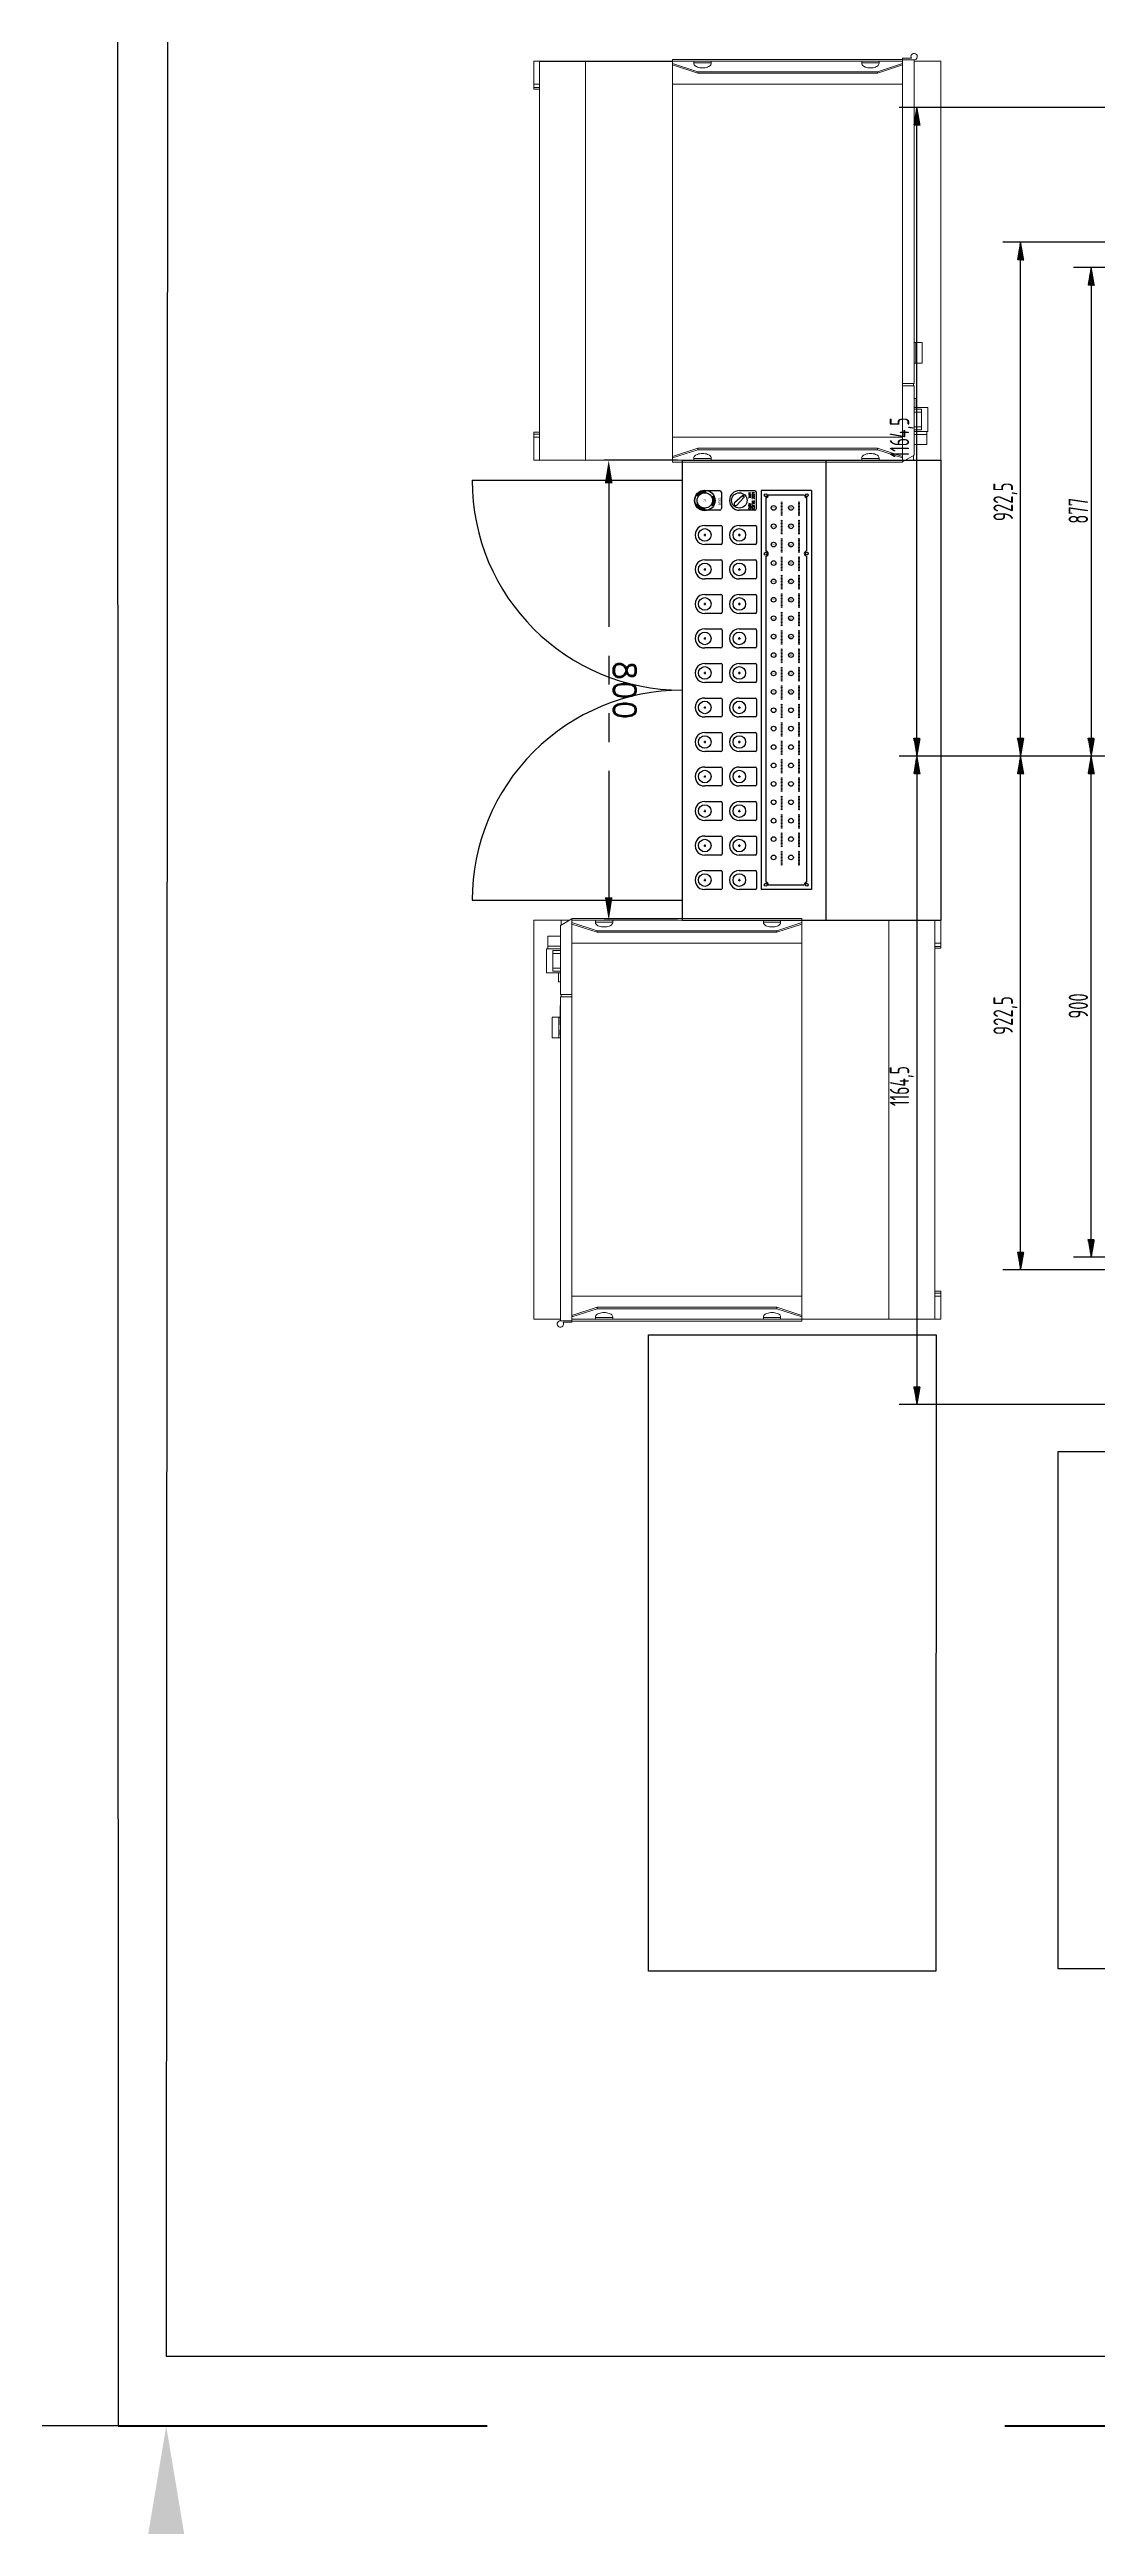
# Model space of a CAD drawing. Header units: millimetres. Extents: x 10462777 to 22643323, y 453826 to 1389191.
# Drawn here: x 11264148 to 11265970, y 574937 to 579243 of the extents above; entities that cross this region are included whole.
import ezdxf
from ezdxf.enums import TextEntityAlignment as Align

# ---------------------------------------------------------------- set-up
doc = ezdxf.new("R2010")
doc.units = ezdxf.units.MM
doc.header["$LTSCALE"] = 200
doc.header["$MEASUREMENT"] = 0
doc.header["$PDMODE"] = 35
doc.header["$PDSIZE"] = -5
doc.linetypes.add('CENTER', pattern=[2, 1.25, -0.25, 0.25, -0.25])
doc.linetypes.add('PHANTOM', pattern=[2.5, 1.25, -0.25, 0.25, -0.25, 0.25, -0.25])
doc.layers.get('0').update_dxf_attribs({"linetype": 'CONTINUOUS'})
doc.layers.get('DEFPOINTS').update_dxf_attribs({"linetype": 'CONTINUOUS'})
for name, color, linetype in [('1', 1, 'CENTER'), ('2', 2, 'CONTINUOUS'), ('5', 4, 'CONTINUOUS'), ('8', 4, 'PHANTOM')]:
    doc.layers.add(name, color=color, linetype=linetype)
doc.layers.add('AM_5', color=3, linetype='CONTINUOUS', lineweight=15)
doc.layers.add('LAYOUT', color=8, linetype='CONTINUOUS', lineweight=25)
doc.styles.add('DIM', font='romand.shx', dxfattribs={"bigfont": 'cgrd.shx'})
doc.styles.add('iso-1', font='isocp.shx')
doc.styles.add('MYSTYLE', font='ROMANS.shx', dxfattribs={"bigfont": 'whgtxt.shx'})
doc.styles.add('굴림', font='txt.shx ', dxfattribs={"bigfont": ' whgtxt.shx'})
doc.styles.add('돋움', font='', dxfattribs={"width": 0.7, "height": 4})
doc.styles.get('돋움').set_extended_font_data('Dotum')
doc.dimstyles.new('200$0', dxfattribs={"dimscale": 200, "dimtxt": 7, "dimasz": 1, "dimexe": 2, "dimexo": 2, "dimgap": 1, "dimtad": 1, "dimdec": 0, "dimdsep": 46, "dimlunit": 6, "dimtxsty": '굴림', "dimblk": 'DIMDOT', "dimcen": 1, "dimclrd": 4, "dimclre": 4, "dimclrt": 4, "dimadec": 0, "dimazin": 0, "dimtfac": 1, "dimtdec": 0, "dimtmove": 2, "dimatfit": 3, "dimldrblk": 'DIMDOT', "dimfxl": 1, "dimtolj": 1, "dimtzin": 0, "dimlwd": -1, "dimarcsym": 0})
doc.dimstyles.new('DIM$0', dxfattribs={"dimtxt": 5, "dimasz": 5, "dimexe": 1, "dimexo": 1, "dimgap": 1, "dimtad": 1, "dimdsep": 46, "dimtxsty": 'DIM', "dimcen": 1, "dimclrd": 6, "dimclre": 6, "dimclrt": 4, "dimazin": 2, "dimtfac": 0.7, "dimtmove": 1, "dimatfit": 0, "dimfxl": 1, "dimlwd": -1, "dimlwe": -1, "dimarcsym": 0})
pattern_1 = [(45, (11264598.07192, 575850.65161), (-0.136952546, 0.136952546), [])]
pattern_2 = [(45, (11264598.07192, 575850.65161), (-0.136952546, 0.136952546), [])]

# ---------------------------------------------------------------- blocks, each defined once
blk = doc.blocks.new('*D321')
at = {"layer": 'AM_5', "color": 4, "linetype": 'ByBlock', "lineweight": -2, "transparency": 16777216}
for p, q in [((11272938.1, 575111.7), (11263950.9, 575111.7)), ((11272938.1, 572845.9), (11263950.9, 572845.9))]:
    blk.add_line(p, q, dxfattribs=at)
at = {"layer": 'AM_5', "color": 4, "linetype": 'ByBlock', "transparency": 16777216}
blk.add_line((11264350.9, 573445.9), (11264350.9, 574511.7), dxfattribs=at)
at = {"layer": 'AM_5', "color": 4, "transparency": 16777216}
for points in [[(11264250.9, 574511.7), (11264450.9, 574511.7), (11264350.9, 575111.7)], [(11264250.9, 573445.9), (11264450.9, 573445.9), (11264350.9, 572845.9)]]:
    blk.add_solid(points, dxfattribs=at)
at = {"layer": 'DEFPOINTS', "color": 0, "transparency": 16777216}
for p in [(11264350.9, 575111.7), (11273338.1, 575111.7), (11273338.1, 572845.9)]:
    blk.add_point(p, dxfattribs=at)
at = {"layer": 'AM_5', "color": 4, "transparency": 16777216, "insert": (11265450.4, 573836.2), "char_height": 600, "attachment_point": 5, "rotation": 90, "style": '굴림', "bg_fill": 3, "box_fill_scale": 1.25, "bg_fill_color": 256, "bg_fill_true_color": 13158600, "bg_fill_transparency": 0}
blk.add_mtext('\\A1;2,266', dxfattribs=at)
blk = doc.blocks.new('DIMDOT')
at = {"color": 4}
blk.add_line((-2, 0), (2, 0), dxfattribs=at)
at = {"color": 7}
for radius in [0.5, 0.25]:
    blk.add_circle((0, 0), radius, dxfattribs=at)
blk = doc.blocks.new('fgjhgjghjfgjg')
at = {"layer": '2'}
for p, q in [((4671.2, -7172.5), (5471.2, -7172.5)), ((4671.2, -7622.5), (4671.2, -7172.5)), ((5471.2, -7622.5), (5471.2, -7172.5)), ((4671.2, -7372.5), (5471.2, -7372.5)), ((4724.2, -7397.5), (5417.7, -7397.5)), ((4724.2, -7397.5), (4724.2, -7485)), ((4732.1, -7405.5), (4732.3, -7405.5)), ((4732.2, -7405.6), (4732.2, -7405.4)), ((4829.3, -7405.5), (4736.8, -7405.5)), ((5404.4, -7405.5), (4837.7, -7405.5)), ((5417.7, -7397.5), (5417.7, -7485)), ((4732.2, -7410), (4732.2, -7472.5)), ((5409.3, -7472.5), (5409.3, -7410)), ((4724.2, -7485), (5417.7, -7485)), ((4726.9, -7493.4), (4755.5, -7493.4)), ((4736.8, -7476.9), (4829.3, -7476.9)), ((4786.7, -7492.9), (4815.7, -7492.9)), ((4838.3, -7476.9), (5404.4, -7476.9)), ((4846.7, -7492.9), (4875.7, -7492.9)), ((4906.7, -7492.9), (4935.7, -7492.9)), ((4966.7, -7492.9), (4995.7, -7492.9)), ((5026.7, -7492.9), (5055.7, -7492.9)), ((5086.7, -7492.9), (5115.7, -7492.9)), ((5146.7, -7492.9), (5175.7, -7492.9)), ((5206.7, -7492.9), (5235.7, -7492.9)), ((5266.7, -7492.9), (5295.7, -7492.9)), ((5326.7, -7492.9), (5355.7, -7492.9)), ((5386.7, -7492.9), (5415.7, -7492.9)), ((4724.2, -7522.9), (4724.2, -7496)), ((4735.5, -7514.7), (4733, -7514.7)), ((4733, -7514.7), (4733, -7517.2)), ((4733, -7517.2), (4745.6, -7531.1)), ((4749.4, -7527.3), (4735.5, -7514.7)), ((4758.2, -7496), (4758.2, -7522.9)), ((4784.7, -7522.9), (4784.7, -7494.9)), ((4799.2, -7522.9), (4803.2, -7522.9)), ((4801.2, -7524.9), (4801.2, -7520.9)), ((4817.7, -7494.9), (4817.7, -7522.9)), ((4844.7, -7522.9), (4844.7, -7494.9)), ((4859.2, -7522.9), (4863.2, -7522.9)), ((4861.2, -7524.9), (4861.2, -7520.9)), ((4877.7, -7494.9), (4877.7, -7522.9)), ((4904.7, -7522.9), (4904.7, -7494.9)), ((4919.2, -7522.9), (4923.2, -7522.9)), ((4921.2, -7524.9), (4921.2, -7520.9)), ((4937.7, -7494.9), (4937.7, -7522.9)), ((4964.7, -7522.9), (4964.7, -7494.9)), ((4979.2, -7522.9), (4983.2, -7522.9)), ((4981.2, -7524.9), (4981.2, -7520.9)), ((4997.7, -7494.9), (4997.7, -7522.9)), ((5024.7, -7522.9), (5024.7, -7494.9)), ((5039.2, -7522.9), (5043.2, -7522.9)), ((5041.2, -7524.9), (5041.2, -7520.9)), ((5057.7, -7494.9), (5057.7, -7522.9)), ((5084.7, -7522.9), (5084.7, -7494.9)), ((5099.2, -7522.9), (5103.2, -7522.9)), ((5101.2, -7524.9), (5101.2, -7520.9)), ((5117.7, -7494.9), (5117.7, -7522.9)), ((5144.7, -7522.9), (5144.7, -7494.9)), ((5159.2, -7522.9), (5163.2, -7522.9)), ((5161.2, -7524.9), (5161.2, -7520.9)), ((5177.7, -7494.9), (5177.7, -7522.9)), ((5204.7, -7522.9), (5204.7, -7494.9)), ((5219.2, -7522.9), (5223.2, -7522.9)), ((5221.2, -7524.9), (5221.2, -7520.9)), ((5237.7, -7494.9), (5237.7, -7522.9)), ((5264.7, -7522.9), (5264.7, -7494.9)), ((5279.2, -7522.9), (5283.2, -7522.9)), ((5281.2, -7524.9), (5281.2, -7520.9)), ((5297.7, -7494.9), (5297.7, -7522.9)), ((5324.7, -7522.9), (5324.7, -7494.9)), ((5339.2, -7522.9), (5343.2, -7522.9)), ((5341.2, -7524.9), (5341.2, -7520.9)), ((5357.7, -7494.9), (5357.7, -7522.9)), ((5384.7, -7522.9), (5384.7, -7494.9)), ((5399.2, -7522.9), (5403.2, -7522.9)), ((5401.2, -7524.9), (5401.2, -7520.9)), ((5417.7, -7494.9), (5417.7, -7522.9)), ((4724.2, -7583.6), (4724.2, -7556.8)), ((4726.9, -7554.1), (4755.5, -7554.1)), ((4734.4, -7570.3), (4733.5, -7568.7)), ((4733.7, -7569.1), (4734.7, -7568.2)), ((4734.1, -7569.8), (4736.3, -7567.6)), ((4734.7, -7570.1), (4737.6, -7567.2)), ((4736.4, -7569.4), (4738.8, -7567)), ((4737.8, -7569), (4740, -7566.8)), ((4739, -7568.7), (4741, -7566.8)), ((4740.2, -7568.6), (4742, -7566.8)), ((4741.2, -7568.6), (4742.9, -7566.9)), ((4742.1, -7568.6), (4743.8, -7567)), ((4743, -7568.7), (4744.6, -7567.2)), ((4743.9, -7568.8), (4745.4, -7567.4)), ((4744.7, -7569), (4746.1, -7567.6)), ((4745.5, -7569.2), (4746.9, -7567.8)), ((4746.2, -7569.5), (4747.6, -7568.1)), ((4746.9, -7569.8), (4748.3, -7568.4)), ((4749.7, -7568.1), (4747.6, -7571.1)), ((4747.6, -7570.1), (4748.9, -7568.8)), ((4747.6, -7571.1), (4749.8, -7568.9)), ((4747.6, -7571.1), (4750.1, -7570.6)), ((4748.8, -7570.8), (4749.9, -7569.7)), ((4750.1, -7570.6), (4749.7, -7568.1)), ((4750, -7570.6), (4750.1, -7570.5)), ((4758.2, -7556.8), (4758.2, -7583.6)), ((4784.7, -7582.9), (4784.7, -7554.9)), ((4786.7, -7552.9), (4815.7, -7552.9)), ((4817.7, -7554.9), (4817.7, -7582.9)), ((4844.7, -7582.9), (4844.7, -7554.9)), ((4846.7, -7552.9), (4875.7, -7552.9)), ((4877.7, -7554.9), (4877.7, -7582.9)), ((4904.7, -7582.9), (4904.7, -7554.9)), ((4906.7, -7552.9), (4935.7, -7552.9)), ((4937.7, -7554.9), (4937.7, -7582.9)), ((4964.7, -7582.9), (4964.7, -7554.9)), ((4966.7, -7552.9), (4995.7, -7552.9)), ((4997.7, -7554.9), (4997.7, -7582.9)), ((5024.7, -7582.9), (5024.7, -7554.9)), ((5026.7, -7552.9), (5055.7, -7552.9)), ((5057.7, -7554.9), (5057.7, -7582.9)), ((5084.7, -7582.9), (5084.7, -7554.9)), ((5086.7, -7552.9), (5115.7, -7552.9)), ((5117.7, -7554.9), (5117.7, -7582.9)), ((5144.7, -7582.9), (5144.7, -7554.9)), ((5146.7, -7552.9), (5175.7, -7552.9)), ((5177.7, -7554.9), (5177.7, -7582.9)), ((5204.7, -7582.9), (5204.7, -7554.9)), ((5206.7, -7552.9), (5235.7, -7552.9)), ((5237.7, -7554.9), (5237.7, -7582.9)), ((5264.7, -7582.9), (5264.7, -7554.9)), ((5266.7, -7552.9), (5295.7, -7552.9)), ((5297.7, -7554.9), (5297.7, -7582.9)), ((5324.7, -7582.9), (5324.7, -7554.9)), ((5326.7, -7552.9), (5355.7, -7552.9)), ((5357.7, -7554.9), (5357.7, -7582.9)), ((5384.7, -7582.9), (5384.7, -7554.9)), ((5386.7, -7552.9), (5415.7, -7552.9)), ((5417.7, -7554.9), (5417.7, -7582.9)), ((4671.2, -7622.5), (5471.2, -7622.5)), ((4726.1, -7581.3), (4724.2, -7582.9)), ((4724.2, -7582.9), (4727.8, -7583.3)), ((4727.8, -7583.3), (4724.8, -7582.5)), ((4726.9, -7583.8), (4725.1, -7583.3)), ((4727, -7584.5), (4725.2, -7584)), ((4727.1, -7585.2), (4725.2, -7584.7)), ((4727.3, -7586), (4725.3, -7585.5)), ((4727, -7582.3), (4725.4, -7581.9)), ((4727.5, -7586.8), (4725.5, -7586.3)), ((4727.7, -7587.6), (4725.7, -7587)), ((4728, -7588.4), (4725.9, -7587.8)), ((4727.8, -7583.3), (4726.1, -7581.3)), ((4726.2, -7581.4), (4726.1, -7581.4)), ((4728.4, -7589.2), (4726.2, -7588.6)), ((4728.8, -7590.1), (4726.5, -7589.4)), ((4729.4, -7590.9), (4726.9, -7590.3)), ((4730, -7591.8), (4727.4, -7591.1)), ((4730.9, -7592.8), (4727.9, -7592)), ((4731.9, -7593.8), (4728.6, -7592.9)), ((4733.4, -7594.9), (4729.4, -7593.8)), ((4733.4, -7595.6), (4730.4, -7594.8)), ((4733.1, -7596.2), (4731.7, -7595.9)), ((4733.7, -7595.1), (4732.8, -7596.6)), ((4748.3, -7594.3), (4747.4, -7596.8)), ((4747.4, -7596.7), (4747.4, -7596.7)), ((4747.4, -7596.8), (4749.7, -7597.6)), ((4747.8, -7595.5), (4748.2, -7597)), ((4748.2, -7594.3), (4749, -7597.3)), ((4749.7, -7597.6), (4748.3, -7594.3)), ((4749.1, -7594.8), (4749.6, -7596.6)), ((4749.7, -7594.4), (4750.2, -7596.2)), ((4750.3, -7593.9), (4750.8, -7595.8)), ((4750.9, -7593.4), (4751.4, -7595.3)), ((4751.5, -7592.8), (4752, -7594.8)), ((4752, -7592.2), (4752.6, -7594.3)), ((4752.6, -7591.6), (4753.1, -7593.7)), ((4753.1, -7590.8), (4753.7, -7593)), ((4753.6, -7590), (4754.2, -7592.3)), ((4754.1, -7589.1), (4754.7, -7591.6)), ((4754.5, -7588.1), (4755.2, -7590.7)), ((4754.9, -7586.9), (4755.7, -7589.8)), ((4755.3, -7585.5), (4756.2, -7588.8)), ((4755.5, -7583.3), (4757.3, -7583.3)), ((4755.5, -7583.6), (4756.6, -7587.6)), ((4756.1, -7583.2), (4756.9, -7586.3)), ((4756.9, -7583.3), (4757.2, -7584.6)), ((4799.2, -7582.9), (4803.2, -7582.9)), ((4801.2, -7584.9), (4801.2, -7580.9)), ((4859.2, -7582.9), (4863.2, -7582.9)), ((4861.2, -7584.9), (4861.2, -7580.9)), ((4919.2, -7582.9), (4923.2, -7582.9)), ((4921.2, -7584.9), (4921.2, -7580.9)), ((4979.2, -7582.9), (4983.2, -7582.9)), ((4981.2, -7584.9), (4981.2, -7580.9)), ((5039.2, -7582.9), (5043.2, -7582.9)), ((5041.2, -7584.9), (5041.2, -7580.9)), ((5099.2, -7582.9), (5103.2, -7582.9)), ((5101.2, -7584.9), (5101.2, -7580.9)), ((5159.2, -7582.9), (5163.2, -7582.9)), ((5161.2, -7584.9), (5161.2, -7580.9)), ((5219.2, -7582.9), (5223.2, -7582.9)), ((5221.2, -7584.9), (5221.2, -7580.9)), ((5279.2, -7582.9), (5283.2, -7582.9)), ((5281.2, -7584.9), (5281.2, -7580.9)), ((5339.2, -7582.9), (5343.2, -7582.9)), ((5341.2, -7584.9), (5341.2, -7580.9)), ((5399.2, -7582.9), (5403.2, -7582.9)), ((5401.2, -7584.9), (5401.2, -7580.9))]:
    blk.add_line(p, q, dxfattribs=at)
for centre, radius in [((4732.2, -7405.5), 2.5), ((4833.5, -7405.5), 2.5), ((5409.3, -7405.5), 2.5), ((4754.2, -7433.1), 4.1), ((4786.2, -7433.1), 4.1), ((4818, -7433.1), 4.1), ((4850, -7433.1), 4.1), ((4882, -7433.1), 4.1), ((4914, -7433.1), 4.1), ((4946, -7433.1), 4.1), ((4978, -7433.1), 4.1), ((5010, -7433.1), 4.1), ((5042, -7433.1), 4.1), ((5074, -7433.1), 4.1), ((5106, -7433.1), 4.1), ((5138, -7433.1), 4.1), ((5170, -7433.1), 4.1), ((5202, -7433.1), 4.1), ((5234, -7433.1), 4.1), ((5266, -7433.1), 4.1), ((5298, -7433.1), 4.1), ((5330, -7433.1), 4.1), ((5362, -7433.1), 4.1), ((4732.2, -7477), 2.5), ((4754.2, -7463.2), 4.1), ((4786.2, -7463.2), 4.1), ((4818, -7463.2), 4.1), ((4833.8, -7477), 2.5), ((4850, -7463.3), 4.1), ((4882, -7463.3), 4.1), ((4914, -7463.3), 4.1), ((4946, -7463.3), 4.1), ((4978, -7463.3), 4.1), ((5010, -7463.3), 4.1), ((5042, -7463.3), 4.1), ((5074, -7463.3), 4.1), ((5106, -7463.3), 4.1), ((5138, -7463.3), 4.1), ((5170, -7463.3), 4.1), ((5202, -7463.3), 4.1), ((5234, -7463.3), 4.1), ((5266, -7463.3), 4.1), ((5298, -7463.3), 4.1), ((5330, -7463.3), 4.1), ((5362, -7463.3), 4.1), ((5409.3, -7477), 2.5), ((4741.2, -7522.9), 13.4), ((4801.2, -7522.9), 11), ((4861.2, -7522.9), 11), ((4921.2, -7522.9), 11), ((4981.2, -7522.9), 11), ((5041.2, -7522.9), 11), ((5101.2, -7522.9), 11), ((5161.2, -7522.9), 11), ((5221.2, -7522.9), 11), ((5281.2, -7522.9), 11), ((5341.2, -7522.9), 11), ((5401.2, -7522.9), 11), ((4741.2, -7582.9), 17.9), ((4741.2, -7582.9), 13.4), ((4801.2, -7582.9), 11), ((4861.2, -7582.9), 11), ((4921.2, -7582.9), 11), ((4981.2, -7582.9), 11), ((5041.2, -7582.9), 11), ((5101.2, -7582.9), 11), ((5161.2, -7582.9), 11), ((5221.2, -7582.9), 11), ((5281.2, -7582.9), 11), ((5341.2, -7582.9), 11), ((5401.2, -7582.9), 11)]:
    blk.add_circle(centre, radius, dxfattribs=at)
for centre, radius, start, end in [((4731.7, -7405.1), 4.5, 270, 0), ((4833.5, -7405.5), 4.5, 180, 0), ((5409.3, -7405.5), 4.5, 180, 270), ((4726.9, -7496), 2.68, 90, 180), ((4732.1, -7477), 4.5, 1.1362, 88.854), ((4755.5, -7496), 2.68, 0, 90), ((4786.7, -7494.9), 2, 90, 180), ((4815.7, -7494.9), 2, 0, 90), ((4833.8, -7477), 4.5, 0, 180), ((4846.7, -7494.9), 2, 90, 180), ((4875.7, -7494.9), 2, 0, 90), ((4906.7, -7494.9), 2, 90, 180), ((4935.7, -7494.9), 2, 0, 90), ((4966.7, -7494.9), 2, 90, 180), ((4995.7, -7494.9), 2, 0, 90), ((5026.7, -7494.9), 2, 90, 180), ((5055.7, -7494.9), 2, 0, 90), ((5086.7, -7494.9), 2, 90, 180), ((5115.7, -7494.9), 2, 0, 90), ((5146.7, -7494.9), 2, 90, 180), ((5175.7, -7494.9), 2, 0, 90), ((5206.7, -7494.9), 2, 90, 180), ((5235.7, -7494.9), 2, 0, 90), ((5266.7, -7494.9), 2, 90, 180), ((5295.7, -7494.9), 2, 0, 90), ((5326.7, -7494.9), 2, 90, 180), ((5355.7, -7494.9), 2, 0, 90), ((5386.7, -7494.9), 2, 90, 180), ((5409.3, -7477), 4.5, 90, 179.99), ((5415.7, -7494.9), 2, 0, 90), ((4741.2, -7522.9), 17, 180, 0), ((4747.5, -7529.2), 2.68, 225, 45), ((4801.2, -7523.4), 16.5, 178.2635, 1.7365), ((4861.2, -7523.4), 16.5, 178.2635, 1.7365), ((4921.2, -7523.4), 16.5, 178.2635, 1.7365), ((4981.2, -7523.4), 16.5, 178.2635, 1.7365), ((5041.2, -7523.4), 16.5, 178.2635, 1.7365), ((5101.2, -7523.4), 16.5, 178.2635, 1.7365), ((5161.2, -7523.4), 16.5, 178.2635, 1.7365), ((5221.2, -7523.4), 16.5, 178.2635, 1.7365), ((5281.2, -7523.4), 16.5, 178.2635, 1.7365), ((5341.2, -7523.4), 16.5, 178.2635, 1.7365), ((5401.2, -7523.4), 16.5, 178.2635, 1.7365), ((4726.9, -7556.8), 2.68, 90, 180), ((4741.2, -7582.9), 16.1, 60.4275, 118.4881), ((4741.2, -7582.9), 14.3, 61.2289, 118.4881), ((4755.5, -7556.8), 2.68, 0, 90), ((4786.7, -7554.9), 2, 90, 180), ((4815.7, -7554.9), 2, 0, 90), ((4846.7, -7554.9), 2, 90, 180), ((4875.7, -7554.9), 2, 0, 90), ((4906.7, -7554.9), 2, 90, 180), ((4935.7, -7554.9), 2, 0, 90), ((4966.7, -7554.9), 2, 90, 180), ((4995.7, -7554.9), 2, 0, 90), ((5026.7, -7554.9), 2, 90, 180), ((5055.7, -7554.9), 2, 0, 90), ((5086.7, -7554.9), 2, 90, 180), ((5115.7, -7554.9), 2, 0, 90), ((5146.7, -7554.9), 2, 90, 180), ((5175.7, -7554.9), 2, 0, 90), ((5206.7, -7554.9), 2, 90, 180), ((5235.7, -7554.9), 2, 0, 90), ((5266.7, -7554.9), 2, 90, 180), ((5295.7, -7554.9), 2, 0, 90), ((5326.7, -7554.9), 2, 90, 180), ((5355.7, -7554.9), 2, 0, 90), ((5386.7, -7554.9), 2, 90, 180), ((5415.7, -7554.9), 2, 0, 90), ((4741.2, -7583.6), 17, 180, 0), ((4741.2, -7582.9), 16.1, 180.4275, 238.4881), ((4741.2, -7582.9), 14.3, 181.2289, 238.4881), ((4741.2, -7582.9), 14.3, 301.2289, 358.4881), ((4741.2, -7582.9), 16.1, 300.4275, 358.4881), ((4801.2, -7583.4), 16.5, 178.2635, 1.7365), ((4861.2, -7583.4), 16.5, 178.2635, 1.7365), ((4921.2, -7583.4), 16.5, 178.2635, 1.7365), ((4981.2, -7583.4), 16.5, 178.2635, 1.7365), ((5041.2, -7583.4), 16.5, 178.2635, 1.7365), ((5101.2, -7583.4), 16.5, 178.2635, 1.7365), ((5161.2, -7583.4), 16.5, 178.2635, 1.7365), ((5221.2, -7583.4), 16.5, 178.2635, 1.7365), ((5281.2, -7583.4), 16.5, 178.2635, 1.7365), ((5341.2, -7583.4), 16.5, 178.2635, 1.7365), ((5401.2, -7583.4), 16.5, 178.2635, 1.7365)]:
    blk.add_arc(centre, radius, start, end, dxfattribs=at)
blk.add_solid([(4734.9, -7517.8), (4736.1, -7516.6), (4734.2, -7515.9), (4736.1, -7516.6)], dxfattribs=at)
at = {"layer": '5'}
for p, q in [((4706.2, -7987.5), (4706.2, -7622.5)), ((5436.2, -7987.5), (5436.2, -7622.5))]:
    blk.add_line(p, q, dxfattribs=at)
for centre, start, end in [((4706.2, -7622.5), 270, 360), ((5436.2, -7622.5), 180, 270)]:
    blk.add_arc(centre, 365, start, end, dxfattribs=at)
at = {"layer": '2', "style": 'MYSTYLE', "width": 0.6}
for p in [(4755.5, -7422.6), (4755.5, -7452.7), (4787.5, -7422.6), (4787.5, -7452.7), (4819.5, -7422.6), (4819.5, -7452.7), (4851.3, -7422.6), (4851.3, -7452.7), (4883.3, -7422.6), (4883.3, -7452.7), (4915.3, -7422.6), (4915.3, -7452.7), (4947.3, -7422.6), (4947.3, -7452.7), (4979.3, -7422.6), (4979.3, -7452.7), (5011.3, -7422.6), (5011.3, -7452.7), (5043.3, -7422.6), (5043.3, -7452.7), (5075.3, -7422.6), (5075.3, -7452.7), (5107.3, -7422.6), (5107.3, -7452.7), (5139.3, -7422.6), (5139.3, -7452.7), (5171.3, -7422.6), (5171.3, -7452.7), (5203.3, -7422.6), (5203.3, -7452.7), (5235.3, -7422.6), (5235.3, -7452.7), (5267.3, -7422.6), (5267.3, -7452.7), (5299.3, -7422.6), (5299.3, -7452.7), (5331.3, -7422.6), (5331.3, -7452.7), (5363.3, -7422.6), (5363.3, -7452.7)]:
    blk.add_text('**********', height=5, dxfattribs=at).set_placement(p, align=Align.CENTER)
at = {"layer": '2', "style": '돋움', "width": 0.7}
for s, p in [('G', (4752.5, -7435.3)), ('G', (4784.5, -7435.3)), ('G', (4816.5, -7435.3)), ('G', (4848.5, -7435.3)), ('G', (4880.5, -7435.3)), ('G', (4912.5, -7435.3)), ('G', (4944.5, -7435.3)), ('G', (4976.5, -7435.3)), ('G', (5008.5, -7435.3)), ('G', (5040.5, -7435.3)), ('G', (5072.5, -7435.3)), ('Y', (4752.5, -7465.3)), ('Y', (4784.5, -7465.3)), ('Y', (4816.5, -7465.3)), ('Y', (4848.5, -7465.3)), ('Y', (4880.5, -7465.3)), ('Y', (4912.5, -7465.3)), ('Y', (4944.5, -7465.3)), ('Y', (4976.5, -7465.3)), ('Y', (5008.5, -7465.3)), ('Y', (5040.5, -7465.3)), ('Y', (5072.5, -7465.3))]:
    blk.add_text(s, height=4, dxfattribs=at).set_placement(p)
at = {"layer": '2'}
for s, style, width, p in [('MAN.', 'MYSTYLE', 0.6, (4732.6, -7504.5)), ('MODE SELECT', 'MYSTYLE', 0.6, (4742, -7498.5)), ('AUTO', 'MYSTYLE', 0.6, (4751.2, -7504.5)), ('비상정지', 'MYSTYLE', 0.6, (4742.1, -7557.5)), ('R', '돋움', 0.7, (4741.2, -7583))]:
    blk.add_text(s, height=4.5, dxfattribs=dict(at, style=style, width=width)).set_placement(p, align=Align.MIDDLE_CENTER)
blk = doc.blocks.new('*D46')
at = {"layer": '8', "color": 6, "transparency": 16777216}
for p, q in [((54605.3, -644.1), (54605.3, -771.6)), ((55405.3, -644.1), (55405.3, -771.6)), ((54645.3, -763.6), (55365.3, -763.6))]:
    blk.add_line(p, q, dxfattribs=at)
for points in [[(54645.3, -757), (54645.3, -770.3), (54605.3, -763.6)], [(55365.3, -757), (55365.3, -770.3), (55405.3, -763.6)]]:
    blk.add_solid(points, dxfattribs=at)
at = {"layer": 'DEFPOINTS', "color": 0, "transparency": 16777216}
for p in [(54605.3, -636.1), (55405.3, -636.1), (55405.3, -763.6)]:
    blk.add_point(p, dxfattribs=at)
at = {"layer": '8', "color": 4, "transparency": 16777216, "insert": (55005.3, -735.6), "char_height": 40, "attachment_point": 5, "style": 'DIM'}
blk.add_mtext('800', dxfattribs=at)
blk = doc.blocks.new('A$C59452EB3')
at = {"color": 7, "linetype": 'Continuous', "lineweight": 0}
for p, q in [((-693.6, 707.9), (-693.6, 466.4)), ((-653.6, 707.9), (-693.6, 707.9)), ((-693.3, 697.6), (-0.3, 697.6)), ((-693.3, 697.6), (-693.3, 617.7)), ((-653.6, 707.9), (-653.6, 697.6)), ((-648.1, 707.9), (-653.6, 707.9)), ((-648.1, 697.6), (-648.1, 707.9)), ((-645.1, 707.9), (-648.1, 707.9)), ((-645.1, 697.6), (-645.1, 707.9)), ((-48.5, 697.6), (-48.5, 707.9)), ((-48.5, 707.9), (-45.5, 707.9)), ((-45.5, 697.6), (-45.5, 707.9)), ((-45.5, 707.9), (-40, 707.9)), ((-40, 707.9), (0, 707.9)), ((-40, 707.9), (-40, 697.6)), ((-0.3, 697.6), (-0.3, 617.7)), ((0, 707.9), (0, 466.4)), ((-0.3, 617.7), (-693.3, 617.7)), ((-693.3, 466.4), (-693.3, 617.7)), ((-0.3, 466.4), (-0.3, 617.7)), ((-696.8, 66.4), (-696.8, 466.4)), ((-693.6, 466.4), (-696.8, 466.4)), ((-693.6, 429.4), (-693.6, 466.4)), ((-689.7, 466.4), (-693.6, 466.4)), ((-675.5, 422.7), (-689.7, 466.4)), ((-687.1, 466.4), (-689.7, 466.4)), ((-672.9, 422.7), (-687.1, 466.4)), ((-653.6, 466.4), (-687.1, 466.4)), ((-653.6, 66.4), (-653.6, 466.4)), ((-653.6, 466.4), (-40, 466.4)), ((-40, 66.4), (-40, 466.4)), ((-40, 466.4), (-6.5, 466.4)), ((-20.7, 422.7), (-6.5, 466.4)), ((-18.1, 422.7), (-3.9, 466.4)), ((-6.5, 466.4), (-3.9, 466.4)), ((-3.9, 466.4), (0, 466.4)), ((0, 429.4), (0, 466.4)), ((0, 466.4), (3.2, 466.4)), ((3.2, 66.4), (3.2, 466.4)), ((-693.6, 429.4), (-689.5, 429.4)), ((-693.6, 399.4), (-693.6, 429.4)), ((-693.6, 137.4), (-693.6, 399.4)), ((-689.5, 399.4), (-693.6, 399.4)), ((-690.6, 399.4), (-690.6, 429.4)), ((-672.9, 422.7), (-675.5, 422.7)), ((-675.5, 110.1), (-675.5, 422.7)), ((-672.9, 110.1), (-672.9, 422.7)), ((-20.7, 422.7), (-18.1, 422.7)), ((-20.7, 110.1), (-20.7, 422.7)), ((-18.1, 110.1), (-18.1, 422.7)), ((0, 429.4), (-4.1, 429.4)), ((-4.1, 399.4), (0, 399.4)), ((-3, 399.4), (-3, 429.4)), ((0, 399.4), (0, 429.4)), ((0, 137.4), (0, 399.4)), ((-693.6, 137.4), (-689.5, 137.4)), ((-693.6, 107.4), (-693.6, 137.4)), ((-690.6, 107.4), (-690.6, 137.4)), ((0, 137.4), (-4.1, 137.4)), ((-3, 107.4), (-3, 137.4)), ((0, 107.4), (0, 137.4)), ((-693.6, 66.4), (-693.6, 107.4)), ((-689.5, 107.4), (-693.6, 107.4)), ((-689.7, 66.4), (-675.5, 110.1)), ((-687.1, 66.4), (-672.9, 110.1)), ((-672.9, 110.1), (-675.5, 110.1)), ((-20.7, 110.1), (-18.1, 110.1)), ((-6.5, 66.4), (-20.7, 110.1)), ((-3.9, 66.4), (-18.1, 110.1)), ((-4.1, 107.4), (0, 107.4)), ((0, 66.4), (0, 107.4)), ((-696.8, 66.4), (-693.6, 66.4)), ((-684.8, 46.4), (-696.3, 66.4)), ((-693.6, 66.4), (-689.7, 66.4)), ((-693.6, 47.5), (-693.6, 61.8)), ((-685.4, 47.5), (-693.6, 47.5)), ((-693.6, 0), (-693.6, 47.5)), ((-687.1, 66.4), (-689.7, 66.4)), ((-687.1, 66.4), (-653.6, 66.4)), ((-564.3, 46.4), (-684.8, 46.4)), ((-666.2, 24.4), (-666.2, 46.4)), ((-40, 66.4), (-653.6, 66.4)), ((-648.7, 24.4), (-648.7, 46.4)), ((-644, 46.4), (-644, 22.4)), ((-641, 46.4), (-641, 33.4)), ((-635.7, 33.4), (-635.7, 46.4)), ((-610.2, 33.4), (-610.2, 46.4)), ((-605, 33.4), (-605, 46.4)), ((-602, 22.4), (-602, 46.4)), ((-586.5, 42.9), (-586.5, 46.4)), ((-564.3, 66.4), (-564.3, 46.4)), ((-560.3, 47.5), (-564.3, 47.5)), ((-560.3, 46.4), (-560.3, 66.4)), ((2.7, 46.4), (-560.3, 46.4)), ((-545.3, 46.3), (-545.3, 46.4)), ((-545.3, 46.3), (-541.4, 46.3)), ((-541.4, 46.3), (-541.4, 46.4)), ((-541.4, 46.3), (-541.2, 46.3)), ((-541.2, 46.3), (-541.2, 46.4)), ((-541.2, 46.3), (-537.3, 46.3)), ((-537.3, 46.3), (-537.3, 46.4)), ((-537.3, 46.3), (-534.1, 46.3)), ((-534.1, 46.3), (-534.1, 46.4)), ((-533.5, 46.3), (-533.5, 46.4)), ((-533.5, 46.3), (-530.3, 46.3)), ((-530.3, 46.3), (-530.3, 46.4)), ((-530.3, 46.3), (-526.5, 46.3)), ((-526.5, 46.3), (-526.5, 46.4)), ((-526.5, 46.3), (-526.3, 46.3)), ((-526.3, 46.3), (-526.3, 46.4)), ((-526.3, 46.3), (-522.4, 46.3)), ((-525.2, 43.6), (-525.2, 46.3)), ((-489.2, 43.6), (-525.2, 43.6)), ((-525.2, 32.2), (-525.2, 43.6)), ((-522.4, 46.3), (-522.4, 46.4)), ((-520.8, 46.3), (-520.8, 46.4)), ((-520.8, 46.3), (-514.3, 46.3)), ((-514.3, 46.3), (-514.3, 46.4)), ((-513.7, 46.3), (-513.7, 46.4)), ((-513.7, 46.3), (-511.7, 46.3)), ((-511.7, 46.3), (-511.7, 46.4)), ((-506.5, 46.3), (-506.5, 46.4)), ((-506.3, 46.3), (-506.3, 46.4)), ((-504.8, 46.3), (-504.8, 46.4)), ((-502.9, 46.3), (-502.9, 46.4)), ((-502.9, 46.3), (-496.3, 46.3)), ((-496.3, 46.3), (-496.3, 46.4)), ((-495.7, 46.3), (-495.7, 46.4)), ((-495.7, 46.3), (-493.7, 46.3)), ((-493.7, 46.3), (-493.7, 46.4)), ((-489.2, 46.3), (-489.2, 43.6)), ((-489.2, 43.6), (-489.2, 32.2)), ((-488.6, 46.3), (-488.6, 46.4)), ((-488.4, 46.3), (-488.4, 46.4)), ((-488.4, 46.3), (-488.4, 46.3)), ((-486.9, 46.3), (-486.9, 46.4)), ((-6.5, 66.4), (-40, 66.4)), ((-6.5, 66.4), (-3.9, 66.4)), ((0, 66.4), (-3.9, 66.4)), ((3.2, 66.4), (0, 66.4)), ((0, 0), (0, 46.4)), ((2.7, 66.4), (2.7, 46.4)), ((3.2, 66.4), (5.2, 66.4)), ((5.2, 66.4), (5.2, 51)), ((0, 0), (-693.6, 0)), ((-648.7, 24.4), (-666.2, 24.4)), ((-644, 24.4), (-648.7, 24.4)), ((-602, 22.4), (-644, 22.4)), ((-635.7, 33.4), (-641, 33.4)), ((-610.2, 33.4), (-635.7, 33.4)), ((-605, 33.4), (-610.2, 33.4)), ((-586.5, 42.9), (-602, 42.9)), ((-489.2, 32.2), (-525.2, 32.2))]:
    blk.add_line(p, q, dxfattribs=at)
at = {"color": 7, "linetype": 'Continuous', "lineweight": 0, "flags": 128}
for points in [[(-689.5, 429.4), (-688.3, 429.3), (-687.2, 428.7), (-686.1, 427.8), (-685.1, 426.6), (-684.2, 425), (-683.5, 423.3), (-682.8, 421.2), (-682.4, 419.1), (-682.1, 416.8), (-682, 414.4), (-682.1, 412.1), (-682.4, 409.8), (-682.8, 407.6), (-683.5, 405.6), (-684.2, 403.8), (-685.1, 402.3), (-686.1, 401.1), (-687.2, 400.2), (-688.3, 399.6), (-689.5, 399.4)], [(-4.1, 429.4), (-5.3, 429.3), (-6.4, 428.7), (-7.5, 427.8), (-8.5, 426.6), (-9.4, 425), (-10.1, 423.3), (-10.8, 421.2), (-11.2, 419.1), (-11.5, 416.8), (-11.6, 414.4), (-11.5, 412.1), (-11.2, 409.8), (-10.8, 407.6), (-10.1, 405.6), (-9.4, 403.8), (-8.5, 402.3), (-7.5, 401.1), (-6.4, 400.2), (-5.3, 399.6), (-4.1, 399.4)], [(-689.5, 137.4), (-688.3, 137.3), (-687.2, 136.7), (-686.1, 135.8), (-685.1, 134.6), (-684.2, 133), (-683.5, 131.3), (-682.8, 129.2), (-682.4, 127.1), (-682.1, 124.8), (-682, 122.4), (-682.1, 120.1), (-682.4, 117.8), (-682.8, 115.6), (-683.5, 113.6), (-684.2, 111.8), (-685.1, 110.3), (-686.1, 109.1), (-687.2, 108.2), (-688.3, 107.6), (-689.5, 107.4)], [(-4.1, 137.4), (-5.3, 137.3), (-6.4, 136.7), (-7.5, 135.8), (-8.5, 134.6), (-9.4, 133), (-10.1, 131.3), (-10.8, 129.2), (-11.2, 127.1), (-11.5, 124.8), (-11.6, 122.4), (-11.5, 120.1), (-11.2, 117.8), (-10.8, 115.6), (-10.1, 113.6), (-9.4, 111.8), (-8.5, 110.3), (-7.5, 109.1), (-6.4, 108.2), (-5.3, 107.6), (-4.1, 107.4)]]:
    blk.add_lwpolyline(points, dxfattribs=at)
at = {"color": 7, "linetype": 'Continuous', "lineweight": 0}
blk.add_arc((8.2, 46.4), 5.5, 180, 123.0557, dxfattribs=at)
blk = doc.blocks.new('smaker panel')
at = {"layer": '1'}
blk.add_blockref('fgjhgjghjfgjg', (49934.06, 6986.408), dxfattribs=at)
at = {"layer": '8'}
dim = blk.add_linear_dim(base=(55405.266, -763.62), p1=(54605.266, -636.118), p2=(55405.266, -636.118), dimstyle='DIM$0', override={"dimscale": 8, "dimtxt": 5, "dimasz": 5, "dimcen": 0, "dimtix": 1, "dimatfit": 0}, dxfattribs=at)
dim.commit()
dim.dimension.update_dxf_attribs({"geometry": '*D46', "text_midpoint": (55005.266, -735.62)})

msp = doc.modelspace()

# ---------------------------------------------------------------- hatches: boundary and pattern name
at = {"layer": '1', "linetype": 'Continuous'}
h = msp.add_hatch(dxfattribs=at)
h.set_pattern_fill('ANSI31', color=27, scale=0.19368, angle=45, style=0, pattern_type=0)
h.set_pattern_definition(pattern_1)
h.paths.add_polyline_path([(11265656.28133, 579142.75139), (11265661.70281, 579112.00469), (11265650.85986, 579112.00465)], flags=0)
h = msp.add_hatch(dxfattribs=at)
h.set_pattern_fill('ANSI31', color=27, scale=0.19368, angle=45, style=0, pattern_type=0)
h.set_pattern_definition(pattern_1)
h.paths.add_polyline_path([(11265836.55743, 578908.39841), (11265841.97891, 578877.65171), (11265831.13595, 578877.65167)], flags=0)
h = msp.add_hatch(dxfattribs=at)
h.set_pattern_fill('ANSI31', color=27, scale=0.19368, angle=45, style=0, pattern_type=0)
h.set_pattern_definition(pattern_2)
h.paths.add_polyline_path([(11265959.31635, 578864.32698), (11265964.73783, 578833.58028), (11265953.89487, 578833.58024)], flags=0)
h = msp.add_hatch(dxfattribs=at)
h.set_pattern_fill('ANSI31', color=27, scale=0.19368, angle=45, style=0, pattern_type=0)
h.set_pattern_definition(pattern_2)
h.paths.add_polyline_path([(11265656.28133, 578015.04485), (11265650.85986, 578045.79156), (11265661.70281, 578045.7916)], flags=0)
h = msp.add_hatch(dxfattribs=at)
h.set_pattern_fill('ANSI31', color=27, scale=0.19368, angle=45, style=0, pattern_type=0)
h.set_pattern_definition(pattern_2)
h.paths.add_polyline_path([(11265836.55743, 578015.04485), (11265831.13595, 578045.79156), (11265841.97891, 578045.7916)], flags=0)
h = msp.add_hatch(dxfattribs=at)
h.set_pattern_fill('ANSI31', color=27, scale=0.19368, angle=45, style=0, pattern_type=0)
h.set_pattern_definition(pattern_1)
h.paths.add_polyline_path([(11265959.31635, 578015.04485), (11265953.89487, 578045.79156), (11265964.73783, 578045.7916)], flags=0)
h = msp.add_hatch(dxfattribs=at)
h.set_pattern_fill('ANSI31', color=27, scale=0.19368, angle=45, style=0, pattern_type=0)
h.set_pattern_definition(pattern_2)
h.paths.add_polyline_path([(11265656.28133, 578015.04485), (11265661.70281, 577984.29815), (11265650.85986, 577984.29811)], flags=0)
h = msp.add_hatch(dxfattribs=at)
h.set_pattern_fill('ANSI31', color=27, scale=0.19368, angle=45, style=0, pattern_type=0)
h.set_pattern_definition(pattern_1)
h.paths.add_polyline_path([(11265836.55743, 578015.04485), (11265841.97891, 577984.29815), (11265831.13595, 577984.29811)], flags=0)
h = msp.add_hatch(dxfattribs=at)
h.set_pattern_fill('ANSI31', color=27, scale=0.19368, angle=45, style=0, pattern_type=0)
h.set_pattern_definition(pattern_1)
h.paths.add_polyline_path([(11265959.31635, 578015.04485), (11265964.73783, 577984.29815), (11265953.89487, 577984.29811)], flags=0)
h = msp.add_hatch(dxfattribs=at)
h.set_pattern_fill('ANSI31', color=27, scale=0.19368, angle=45, style=0, pattern_type=0)
h.set_pattern_definition(pattern_2)
h.paths.add_polyline_path([(11265959.31635, 577143.47886), (11265953.89487, 577174.22556), (11265964.73783, 577174.2256)], flags=0)
h = msp.add_hatch(dxfattribs=at)
h.set_pattern_fill('ANSI31', color=27, scale=0.19368, angle=45, style=0, pattern_type=0)
h.set_pattern_definition(pattern_2)
h.paths.add_polyline_path([(11265836.55743, 577121.69129), (11265831.13595, 577152.438), (11265841.97891, 577152.43804)], flags=0)
h = msp.add_hatch(dxfattribs=at)
h.set_pattern_fill('ANSI31', color=27, scale=0.19368, angle=45, style=0, pattern_type=0)
h.set_pattern_definition(pattern_1)
h.paths.add_polyline_path([(11265656.28133, 576887.33831), (11265650.85986, 576918.08502), (11265661.70281, 576918.08506)], flags=0)

# ---------------------------------------------------------------- linework, layer by layer
at = {"ltscale": 10}
for p, q in [((11264264.76621, 589577.4205), (11264267.12257, 575111.24466)), ((11264358.29732, 589493.03197), (11264350.85339, 575232.96922)), ((11264350.85339, 575232.96922), (11313162.04598, 575232.93875)), ((11264267.12257, 575111.24466), (11313242.02583, 575113.66918))]:
    msp.add_line(p, q, dxfattribs=at)
at = {"ltscale": 10, "elevation": 0}
for points in [[(11265189.22027, 575902.38457), (11265189.72903, 577008.56166), (11265689.72903, 577008.56166), (11265689.22027, 575902.38457)], [(11265901.68099, 575906.04611), (11265901.68099, 576806.04611), (11266751.68099, 576806.04611), (11266751.68099, 575906.04611)]]:
    msp.add_lwpolyline(points, close=True, dxfattribs=at)
at = {"layer": '1', "color": 152, "linetype": 'Continuous'}
for p, q in [((11266381.67236, 579142.75139), (11265625.53461, 579142.75139)), ((11266383.60916, 578908.39841), (11265805.81071, 578908.39841)), ((11266124.07776, 578864.32698), (11265928.56963, 578864.32698)), ((11266117.7922, 578015.04485), (11265625.53461, 578015.04485)), ((11266095.99414, 578015.04485), (11265625.53461, 578015.04485)), ((11266095.99414, 578015.04485), (11265805.81071, 578015.04485)), ((11266117.7922, 578015.04485), (11265805.81071, 578015.04485)), ((11266095.99414, 578015.04485), (11265928.56963, 578015.04485)), ((11266117.7922, 578015.04485), (11265928.56963, 578015.04485)), ((11266177.824, 577143.47886), (11265928.56963, 577143.47886)), ((11266383.60916, 577121.69129), (11265805.81071, 577121.69129)), ((11266383.60916, 576887.33831), (11265625.53461, 576887.33831))]:
    msp.add_line(p, q, dxfattribs=at)
at = {"layer": '1', "color": 27, "linetype": 'Continuous'}
for p, q in [((11265656.28133, 578015.04485), (11265656.28133, 579142.75139)), ((11265836.55743, 578015.04485), (11265836.55743, 578908.39841)), ((11265959.31635, 578864.32698), (11265959.31635, 578015.04485)), ((11265656.28133, 578015.04485), (11265656.28133, 576887.33831)), ((11265836.55743, 577121.69129), (11265836.55743, 578015.04485)), ((11265959.31635, 577143.47886), (11265959.31635, 578015.04485))]:
    msp.add_line(p, q, dxfattribs=at)

# ---------------------------------------------------------------- block references
at = {"layer": 'LAYOUT', "color": 0}
for name, p, rotation in [('A$C59452EB3', (11265697.79788, 579223.00385), 89.99999999999997), ('smaker panel', (11265883.91606, 633134.6696), 270), ('A$C59452EB3', (11264989.85787, 577035.80385), 270)]:
    msp.add_blockref(name, p, dxfattribs=dict(at, rotation=rotation))

# ---------------------------------------------------------------- texts
at = {"layer": '1', "color": 23, "linetype": 'Continuous', "char_height": 33.894026, "attachment_point": 7, "rotation": 90, "line_spacing_factor": 0.963855, "style": 'iso-1'}
for s, insert in [('\\W00.644;1164,5 ', (11265650.75125, 578534.0812)), ('\\W00.698;922,5 ', (11265831.02735, 578423.44269)), ('\\W00.685;877 ', (11265953.78627, 578418.94267)), ('\\W00.685;900 ', (11265953.78627, 577558.51861)), ('\\W00.698;922,5 ', (11265831.02735, 577530.08913)), ('\\W00.644;1164,5 ', (11265650.75125, 577406.37466))]:
    msp.add_mtext(s, dxfattribs=dict(at, insert=insert))

# ---------------------------------------------------------------- next in the draw order: dimensions: what is measured, and where the dimension line sits
at = {"layer": 'AM_5'}
dim = msp.add_linear_dim(base=(11264350.85339, 575111.69372), p1=(11273338.12163, 572845.88492), p2=(11273338.12163, 575111.69372), angle=90, dimstyle='200$0', override={"dimtxt": 3, "dimasz": 3, "dimsah": 1, "dimfxl": 2, "dimtfill": 1, "dimarcsym": 1}, dxfattribs=at)
dim.commit()
dim.dimension.update_dxf_attribs({"geometry": '*D321', "text_midpoint": (11265450.37097, 573836.18315), "dimtype": 161})

doc.saveas('drawing.dxf')
